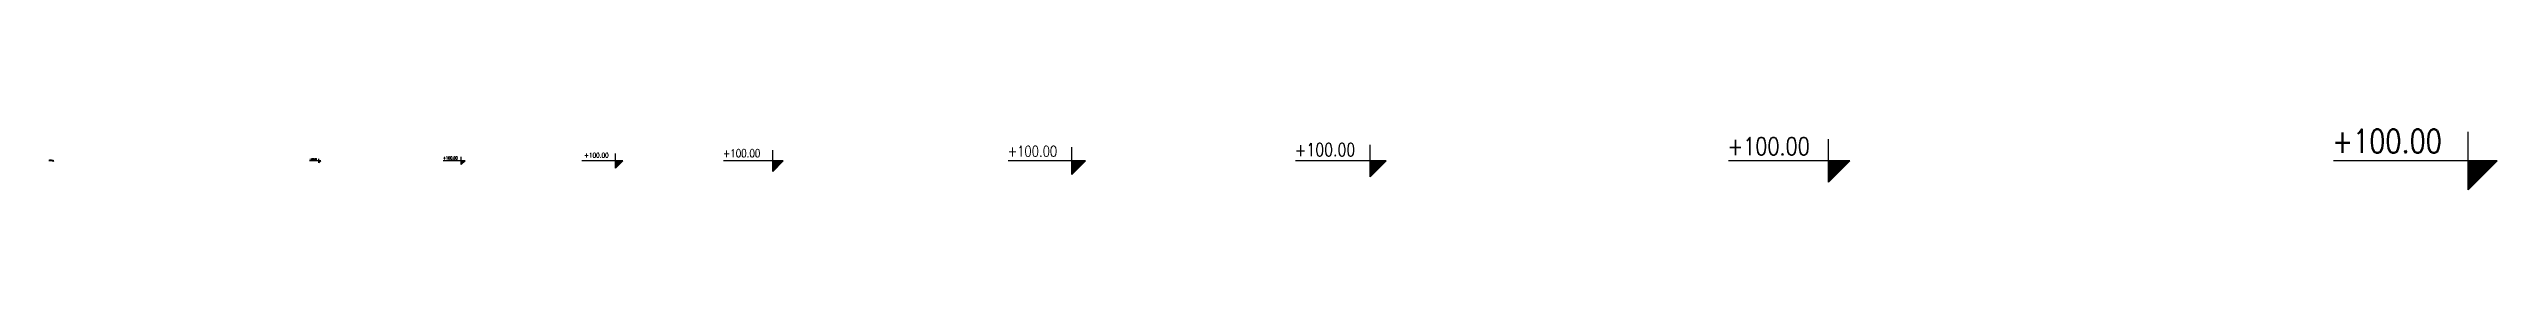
# Model space of a CAD drawing. Header units: millimetres. Extents: x 20588 to 267277, y 8853 to 162867.
# Drawn here: x 20599 to 41402, y 94443 to 94957 of the extents above; entities that cross this region are included whole.
import ezdxf
from ezdxf.enums import TextEntityAlignment as Align

# ---------------------------------------------------------------- set-up
doc = ezdxf.new("R2010")
doc.units = ezdxf.units.MM
doc.header["$MEASUREMENT"] = 0
for name, color, linetype in [('Ano_Tag_Lvl', 95, 'Continuous'), ('Hth_Section tag', 204, 'Continuous'), ('Txt_Tag', 95, 'Continuous')]:
    doc.layers.add(name, color=color, linetype=linetype)
doc.styles.add('Jwalant', font='romans.shx', dxfattribs={"width": 0.8})

# ---------------------------------------------------------------- blocks, each defined once
blk = doc.blocks.new('Level Tag Elevation')
at = {"layer": 'Hth_Section tag'}
blk.add_hatch(color=256, dxfattribs=at).paths.add_polyline_path([(-10.05, 0), (-6.53, 3.52), (-10.05, 3.52)])
for p, q in [((-10.05, 0), (-10.05, 7.03)), ((-6.53, 3.52), (-26.41, 3.52)), ((-6.53, 3.52), (-10.05, 0)), ((-7.87, 3.52), (-6.53, 3.52)), ((-7.87, 3.52), (-6.53, 3.52))]:
    blk.add_line(p, q)
at = {"layer": 'Txt_Tag', "style": 'Jwalant', "width": 0.8}
blk.add_attdef('ELEVATIONNAME', text='', height=3, dxfattribs=at).set_placement((-26.5, 7.33), align=Align.TOP_LEFT)

msp = doc.modelspace()

# ---------------------------------------------------------------- block references
at = {"layer": 'Ano_Tag_Lvl'}
ref = msp.add_blockref('Level Tag Elevation', (36241.6, 94506.8), dxfattribs=dict(at, xscale=51.92477343750071, yscale=51.92477343750071, zscale=51.92477343750071))
ref.add_attrib('ELEVATIONNAME', '+100.00', dxfattribs={"layer": '0', "height": 150, "style": 'Jwalant', "width": 0.8}).set_placement((34862.6, 94887.6), align=Align.TOP_LEFT)
ref = msp.add_blockref('Level Tag Elevation', (41859.5, 94443.3), dxfattribs=dict(at, xscale=69.98399999999549, yscale=69.98399999999549, zscale=69.98399999999549))
ref.add_attrib('ELEVATIONNAME', '+100.00', dxfattribs={"layer": '0', "height": 200, "style": 'Jwalant', "width": 0.8}).set_placement((40000.9, 94956.6), align=Align.TOP_LEFT)
ref = msp.add_blockref('Level Tag Elevation', (20653.3, 94682.2), dxfattribs=dict(at, xscale=2.047693592818572, yscale=2.047693592818572, zscale=2.047693592818572))
ref.add_attrib('ELEVATIONNAME', '+100.00', dxfattribs={"layer": '0', "height": 5.1, "style": 'Jwalant', "width": 0.8}).set_placement((20599, 94697.2), align=Align.TOP_LEFT)
ref = msp.add_blockref('Level Tag Elevation', (22940.8, 94672.5), dxfattribs=dict(at, xscale=4.818102571337079, yscale=4.818102571337079, zscale=4.818102571337079))
ref.add_attrib('ELEVATIONNAME', '+100.00', dxfattribs={"layer": '0', "height": 12, "style": 'Jwalant', "width": 0.8}).set_placement((22812.9, 94707.8), align=Align.TOP_LEFT)
ref = msp.add_blockref('Level Tag Elevation', (24196.6, 94656.6), dxfattribs=dict(at, xscale=9.3373227915691, yscale=9.3373227915691, zscale=9.3373227915691))
ref.add_attrib('ELEVATIONNAME', '+100.00', dxfattribs={"layer": '0', "height": 24, "style": 'Jwalant', "width": 0.8}).set_placement((23948.6, 94725), align=Align.TOP_LEFT)
ref = msp.add_blockref('Level Tag Elevation', (25589.2, 94627.8), dxfattribs=dict(at, xscale=17.52500616191453, yscale=17.52500616191453, zscale=17.52500616191453))
ref.add_attrib('ELEVATIONNAME', ' +100.00', dxfattribs={"layer": '0', "height": 40, "style": 'Jwalant', "width": 0.8}).set_placement((25123.8, 94756.3), align=Align.TOP_LEFT)
ref = msp.add_blockref('Level Tag Elevation', (27006.2, 94599.6), dxfattribs=dict(at, xscale=25.55038075799513, yscale=25.55038075799513, zscale=25.55038075799513))
ref.add_attrib('ELEVATIONNAME', '+100.00', dxfattribs={"layer": '0', "height": 68, "style": 'Jwalant', "width": 0.8}).set_placement((26327.6, 94786.9), align=Align.TOP_LEFT)
ref = msp.add_blockref('Level Tag Elevation', (29621.6, 94573.6), dxfattribs=dict(at, xscale=32.94599999999367, yscale=32.94599999999367, zscale=32.94599999999367))
ref.add_attrib('ELEVATIONNAME', '+100.00', dxfattribs={"layer": '0', "height": 90, "style": 'Jwalant', "width": 0.8}).set_placement((28746.7, 94815.2), align=Align.TOP_LEFT)
ref = msp.add_blockref('Level Tag Elevation', (32215.7, 94553.1), dxfattribs=dict(at, xscale=38.7599999999967, yscale=38.7599999999967, zscale=38.7599999999967))
ref.add_attrib('ELEVATIONNAME', '+100.00', dxfattribs={"layer": '0', "height": 110, "style": 'Jwalant', "width": 0.8}).set_placement((31186.4, 94837.4), align=Align.TOP_LEFT)

doc.saveas('drawing.dxf')
